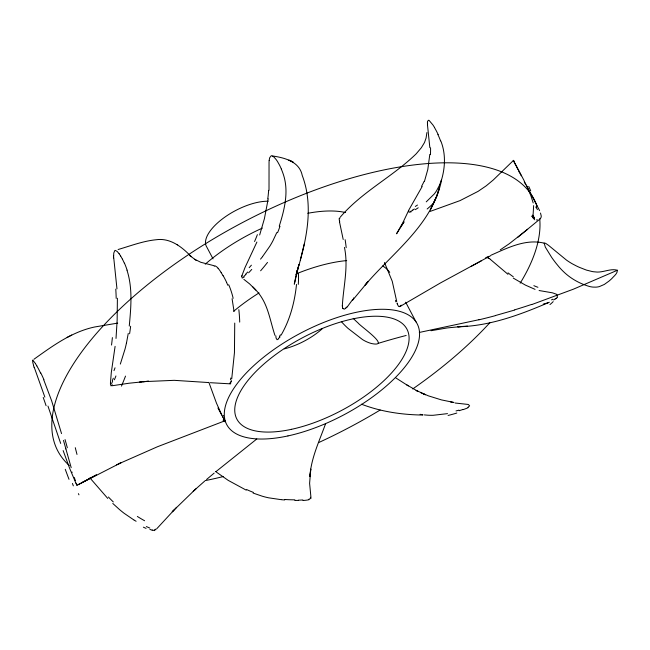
<?xml version="1.0" encoding="UTF-8"?>
<svg xmlns="http://www.w3.org/2000/svg" width="650" height="650" viewBox="0 0 650 650"><rect width="100%" height="100%" fill="white"/><g stroke="black" fill="none" stroke-linecap="round" stroke-linejoin="round"><path stroke-width="0.97" d="M110.419 383.329L111.296 372.531L115.099 346.352M427.407 123.264L427.456 121.997A13.162 7.28 44.7 0 1 427.586 121.233L428.634 120.209A1.365 0.756 44 0 1 429.122 120.429L432.949 124.995A38.456 21.036 44 0 1 434.468 127.4M269.011 190.336L269.043 162.077A43.818 38.878 2.5 0 1 269.189 160.388M429.804 154.407L427.798 169.504L424.418 181.464M341.331 321.571L342.924 323.334A110.914 50.846 76.3 0 0 348.099 328.437L362.546 339.601A92.357 42.339 76.3 0 0 367.803 342.282L368.753 342.648A108.566 49.774 76.3 0 0 371.637 343.558C391.527 347.62 360.596 326.414 358.061 322.969A180.091 82.566 76.3 0 1 354.632 319.759L353.21 318.362M116.017 338.447L117.146 320.328L117.398 298.252M129.261 326.064C130.983 307.507 132.803 288.234 126.978 270.181M296.514 284.432C294.686 302.136 290.062 319.702 281.076 335.173M339.259 218.684L339.527 217.904L340.169 217.929M269.197 160.396L269.457 158.722A13.162 11.668 0.4 0 1 269.726 157.657L271.253 155.74A1.365 1.211 -0.8 0 1 271.846 155.756L273.975 157.064L276.112 159.526A38.456 33.889 -0.1 0 1 277.656 161.809L279.451 164.994A70.574 62.132 0.3 0 1 281.352 169.041M268.206 198.851L264.396 218.709L259.667 234.975M426.912 132.551L426.075 138.044L424.523 142.488L421.338 147.745L416.187 153.822C392.397 176.93 362.456 191.425 340.421 216.938M241.768 276.445L242.206 278.086L244.246 276.973M231.709 378.95L234.447 352.714L234.739 323.074M128.253 333.401L126.514 342.826M408.655 210.697L409.094 212.209L411.092 211.876M231.408 380.705L231.27 381.387M296.343 273.999L294.296 284.196L298.951 264.493L296.124 274.674C305.809 243.002 314.47 207.732 302.242 175.459C299.431 161.509 284.798 157.861 272.756 155.976M300.341 259.927L304.289 243.888M241.954 275.576L245.001 267.572L256.896 242.052M441.545 180.204C432.364 224.949 392.998 252.322 365.097 285.106L368.192 281.442L352.576 300.284M439.546 186.948L436.849 195.837L430.341 209.787L436.849 195.837L439.108 189.044M441.317 180.537C445.25 167.7 445.884 153.53 440.789 140.912M279.256 226.127C284.334 210.007 288.803 192.457 283.766 175.768A77.903 68.648 -0.3 0 0 281.304 169.057M230.888 382.858L230.295 383.833L229.588 383.094M120.331 364.081L125.003 349.156A84.329 48.433 -84 0 0 126.498 342.818M325.496 423.93C319.264 441.326 311.106 458.063 309.863 476.637L310.781 469.073L309.603 483.34L310.952 497.388M115.936 375.952L114.4 379.803M276.803 232.546L272.943 240.76A84.329 68.973 -34 0 1 269.799 246.244L262.421 256.758M408.501 210.787L402.764 222.909L396.557 233.805L404.056 221.788L400.498 227.264M439.603 185.014L436.694 190.531A84.329 54.429 22.2 0 1 434.168 194.066L426.238 201.857M422.191 186.469L408.826 210.015A11.334 8.401 31.2 0 0 408.631 210.689M353.373 298.382L353.641 297.903M401.204 305.142L400.684 305.923M112.19 384.597L111.036 385.938L110.451 384.264A11.334 7.288 85 0 1 110.476 383.338M485.851 257.717L485.745 257.887A1.365 0.829 83.6 0 0 485.639 258.277M352.812 299.325L347.189 307.003M557.115 296.944L557.521 295.628L556.684 294.385A11.334 4.322 73.8 0 0 556.278 294.174L552.443 292.825L539.086 290.526M280.069 336.822L279.63 337.456M214.24 266.256L215.191 265.874L216.897 266.988A18.525 15.373 -73 0 1 217.62 267.686L218.099 268.279M262.137 257.124L260.544 259.131M156.691 528.824L176.597 507.293M251.761 269.433L248.649 272.797M278.549 338.845L277.071 339.731L276.096 338.138A12.285 10.847 -55 0 1 275.949 336.895L275.827 335.831M173.802 510.152L172.209 511.794L194.805 489.864L193.188 491.343M513.679 160.916A13.162 0.479 63.9 0 0 513.411 160.477L493.277 179.977L486.257 185.794L478.083 191.368L460.029 200.614L429.634 211.599M196.357 488.459L194.732 489.929L204.742 481.049M206.586 479.464L214.175 473.094M256.774 439.002L216.149 471.469M500.248 249.86L509.364 243.661L527.67 229.247M517.684 237.396L540.442 218.636L541.19 217.035A84.329 11.611 47.5 0 0 541.158 215.662L540.499 213.046M555.246 298.854L553.637 299.991M33.906 359.287C52.569 345.979 71.703 331.866 94.599 326.999L117.691 323.107M418.234 207.781L415.309 209.666M399.945 306.548L440.424 282.961L490.571 255.743M467.968 407.306L469.601 405.884L468.561 404.658A11.334 9.263 -74.7 0 0 467.846 404.414L455.114 403.016M76.156 483.698L76.968 485.306L120.941 462.776L116.561 464.856M471.031 266.459L481.333 260.845M78.26 484.599L96.468 474.874L81.461 482.844M67.153 337.358L71.719 335.043M486.273 257.514L488.67 256.352M118.763 463.808L157.503 446.729L224.851 420.834L223.99 419.185M491.075 255.19C507.52 247.926 525.606 238.631 544.05 243.132M617.378 270.262C610.326 268.084 602.574 273.114 595.116 271.887A115.928 53.154 76.3 0 1 592.312 271.562L586.422 270.091L579.402 267.353A274.503 125.856 76.3 0 1 576.452 265.98L572.569 263.957A148.956 68.291 76.3 0 1 566.378 260.016L548.503 245.326L545.675 243.352L544.139 243.011L545.334 247.13L551.655 257.384A113.823 52.187 76.3 0 0 555.953 263.185L558.976 266.866A87.116 39.942 76.3 0 0 563.509 271.651C570.822 278.736 580.028 283.814 589.802 286.577A88.408 40.536 76.3 0 0 593.158 287.097L595.855 287.146A78.081 35.799 76.3 0 0 599.454 286.561L604.337 284.432L608.985 281.092A190.921 87.531 76.3 0 0 611.804 278.574C613.844 276.128 617.5 273.723 617.378 270.262L573.316 289.217L531.651 304.614M549.364 302.25C520.211 314.746 489.864 326.17 457.73 326.804L467.472 326.097M548.267 302.705L543.181 304.135M76.993 485.298L76.708 484.388M463.052 409.443L459.217 410.711M118.105 249.511C130.674 245.846 143.106 241.02 156.236 239.736C170.324 237.729 182.187 247.065 191.271 256.709L189.743 255.466L196.097 260.366M514.686 310.034L495.373 315.559M308.921 499.208L311.009 498.323L310.367 497.266M419.282 332.459L479.017 319.702M447.509 413.636L433.136 415.293A84.329 74.864 -86.8 0 1 427.261 415.155L424.369 414.903M430.983 330.72L447.371 327.917L462.012 326.487M112.271 385.734L129.106 383.216L148.582 381.217L141.164 381.851M537.461 219.854L536.396 219.96M139.376 382.029L141.229 381.851M143.081 381.672L174.224 380.331L208.154 382.525M399.417 306.702L398.418 306.199L397.605 304.655M302.941 499.964L298.358 500.191M422.841 415.041C402.001 414.781 381.038 411.726 361.522 404.219M230.238 383.841L210.332 382.704M284.741 499.956L282.149 499.769M486.574 257.416L487.321 257.571A13.162 7.987 84.4 0 1 488.061 257.887M281.678 499.736L268.629 497.819A84.329 78.057 19.6 0 1 262.218 496.194L253.094 493.066M422.898 414.733L420.079 414.326M406.412 384.654L418.104 391.438L416.065 390.382L428.236 395.793L441.399 399.888L453.976 402.472M450.442 401.903L453.31 402.415M214.021 265.696L200.728 262.267L194.61 259.22M154.407 529.653L155.829 529.774L155.732 529.067M534.649 219.765L533.024 217.783M535.064 289.364L525.46 285.131L513.264 278.094M149.833 528.076L146.347 526.573M423.369 393.859L425.466 394.786L420.948 392.787M246.269 490.173L228.223 480.374L215.426 471.437M488.061 257.896L489.182 258.562M177.109 244.522L177.694 244.839M136.118 521.276L134.152 520.114M395.931 377.983L408.338 385.905M133.851 519.927L124.231 513.362A84.329 47.531 56.3 0 1 119.511 509.559L112.783 503.449M224.851 420.834L224.461 420.225M490.295 259.326L507.967 274.308M243.856 279.338L249.616 283.896L255.759 289.965L252.947 286.983M107.737 498.412L89.895 477.88M255.629 289.827C267.914 302.388 269.571 319.191 274.926 335.335M119.145 253.752L117.171 251.453L115.318 250.421A1.365 1.097 -78.9 0 0 114.839 250.518L113.815 252.931A13.162 10.627 -79.1 0 0 113.701 254.15L113.685 256.035M221.179 272.529L219.481 270.034A37.391 30.972 -73.6 0 0 218.083 268.304M35.49 363.586L32.776 360.132A1.365 0.471 71.9 0 0 32.581 360.206L32.801 362.464A13.162 4.647 71.6 0 0 33.085 363.634L33.637 365.454M120.624 255.97L122.403 259.131M342.948 308.531L344.248 309.148A7.28 5.541 15.1 0 0 345.889 308.059M434.427 127.4L436.207 130.634A70.574 38.431 44.1 0 1 438.165 134.591M513.793 161.168L514.288 162.037M36.814 365.828L38.537 368.997A70.574 24.838 72.4 0 1 40.584 373.1M514.816 162.996L524.217 180.846M222.812 417.04L223.356 418.031M223.828 419.104L223.535 418.576M221.739 415.09L217.929 407.989M524.574 181.911L539.614 210.632M519.317 172.112L518.456 170.487M213.037 258.854L206.887 247.244A42.323 18.151 -27.9 0 1 222.918 218.53A42.323 18.151 -27.9 0 1 268.149 201.224M517.595 168.846L518.026 169.674M405.681 302.226L416.024 321.888M515.824 165.457L516.051 165.896M515.377 164.588L513.248 160.306M222.796 417.178L216.458 403.098L208.853 382.314M384.475 262.519L392.234 281.255L396.736 301.543M526.589 185.697L530.904 195.739L533.179 202.938M75.774 482.869L69.493 467.943L63.139 450.572M226.606 282.498L227.833 285.269M43.794 379.966L51.642 400.798L61.531 433.599M44.866 397.126L34.214 367.266M75.376 480.626L74.303 477.506M60.678 443.454L47.962 406.088M397.296 303.721L397.085 302.965M71.183 467.618L67.511 454.651M63.481 440.391L65.918 448.979M232.091 298.764L234.041 311.374M343.2 239.484L339.479 221.78M344.459 247.414C348.53 266.874 343.484 286.098 342.363 305.451M533.642 205.611L532.959 217.336M339.3 220.326L339.243 219.497A11.936 6.069 47.3 0 1 339.276 218.701M116.968 288.852L113.75 257.92M427.44 124.589L429.845 147.68M296.928 270.571L297.034 273.894M553.166 301.624A156.496 66.779 46.7 0 1 549.949 304.558M552.931 299.219A145.34 60.702 43.3 0 1 551.509 299.845M556.359 298.277A66.097 28.072 58.4 0 1 555.303 298.951M557.391 297.448A29.258 12.212 63.7 0 1 556.303 298.236M537.924 287.276A123.532 48.571 60.1 0 1 533.853 285.667M513.273 276.746A137.044 67.836 72.7 0 1 508.032 272.854M489.206 258.473A43.818 26.845 85.5 0 1 490.311 259.236M456.812 413.026A156.496 136.671 58.9 0 1 448.077 415.447M458.997 410.134A145.34 125.556 52.9 0 1 456.032 410.938M463.109 409.63A66.097 57.728 80.7 0 0 465.53 408.752A29.258 25.244 -89.9 0 0 468.098 407.664M253.362 492.391A103.269 93.234 20 0 1 246.586 489.523M294.873 499.834A156.496 155.163 49.4 0 1 284.765 499.484M298.366 500.386A145.34 144.609 72.8 0 1 294.881 500.451M302.998 500.508A66.097 63.489 17.1 0 0 305.914 500.232A29.258 27.381 11.6 0 0 309.051 499.696M113.311 501.954A103.269 53.609 55 0 1 108.412 497.006M144.601 520.747A156.496 113.596 70.2 0 1 137.345 516.457M146.071 528.377A145.34 108.932 73.9 0 1 143.382 527.174M152.173 530.205A66.097 42.64 58.6 0 1 149.906 529.409M154.651 530.603A29.258 17.615 53.9 0 1 152.23 529.969M35.482 363.659A38.456 13.439 72.3 0 1 36.798 365.893M40.714 372.767A77.903 27.097 72.3 0 1 43.948 379.714M65.049 439.579A103.269 8.474 72.5 0 1 67.324 447.728M65.861 448.817A84.329 2.421 73.5 0 1 67.446 454.464M77.001 454.439A156.496 31.419 82.8 0 1 75.278 447.688M73.336 485.859A145.34 35.23 84.9 0 1 72.434 483.446M78.959 494.829A66.097 4.956 75.1 0 1 78.39 493.642M71.979 472.038A29.258 0.528 71.5 0 1 72.126 472.493M76.286 483.795A11.334 0.951 64 0 1 75.928 483.031M69.006 479.326A123.532 9.742 72.6 0 1 65.268 469.332M43.225 397.451A137.044 19.849 70.5 0 1 46.093 405.722M34.06 367.307A43.818 16.185 71.5 0 1 33.483 365.479M223.925 421.541A31.046 6.476 70.7 0 1 223.096 420.111M225.03 421.793A11.123 1.268 66.6 0 1 224.404 420.834M223.543 418.169A12.285 0.439 61 0 1 224.356 419.648M223.543 416.089A38.545 0.544 61.2 0 1 223.186 415.439M119.129 253.76A38.456 30.891 -78.1 0 1 120.599 255.986M122.395 259.139A70.574 56.769 -77.9 0 1 124.337 263.234M124.451 263.144A77.903 62.498 -78.2 0 1 127.099 270.108M130.626 326.259A103.269 63.96 -84.3 0 1 129.586 333.759M125.515 376.098A156.496 52.91 -78.1 0 1 121.469 386.108M115.034 367.794A145.34 42.014 -76.9 0 1 113.994 370.614M113.311 378.211A66.097 31.939 -84 0 1 112.369 380.534M112.621 381.201A29.258 15.901 -87.1 0 1 111.564 383.581M112.377 337.602A123.532 60.401 -86.8 0 1 111.532 345.053M115.773 289.136A137.044 92.178 -85.7 0 1 116.188 298.415M113.653 257.936A43.818 35.823 -78.6 0 1 113.588 256.051M221.114 272.586A83.452 69.493 -72.4 0 1 223.039 275.779M223.153 275.681A99.523 83.029 -72 0 1 226.655 282.466M228.694 284.684A80.137 66.495 -72.8 0 1 233.155 298.309M238.842 309.668A111.995 77.204 -83 0 1 239.72 322.116M230.783 378.016A31.046 11.781 89.5 0 1 230.531 379.657M230.994 381.119A11.123 5.297 86.1 0 1 230.669 382.566M279.988 226.232A103.269 86.897 -30.2 0 1 277.558 232.716M267.516 262.421A156.496 99.938 -42.3 0 1 260.618 270.79M251.404 265.176A145.34 86.661 -43.2 0 1 249.169 267.686M247.731 272.025A66.097 50.789 -40.6 0 1 245.724 274.056M246.025 274.349A29.258 23.969 -39.8 0 1 243.766 276.404M241.784 276.445A11.334 10.237 -39.2 0 1 241.979 275.576M257.368 234.634A123.532 97.378 -43.3 0 1 254.556 241.532M268.621 190.352A137.044 119.503 -25.6 0 1 267.767 198.843M298.439 273.715A111.995 96.907 -21.1 0 1 298.293 284.375M280.402 334.848A31.046 23.132 -53.8 0 1 279.419 336.44M279.451 337.342A11.123 9.116 -52.7 0 1 278.403 338.707M437.913 134.558A77.903 42.672 44 0 1 440.562 140.863M441.131 180.464A103.269 66.536 26.4 0 1 439.562 184.99M432.599 204.067A156.496 87.661 3.4 0 1 427.156 209.007M417.479 205.043A145.34 77.813 0.2 0 1 415.309 206.448M414.448 209.007A66.097 42.762 14.1 0 1 412.474 210.072M412.848 210.324A29.258 19.914 19.6 0 1 410.589 211.315M424.093 181.35A123.532 83.891 14.6 0 1 421.59 186.225M430.56 147.891A137.044 89.05 31.8 0 1 430.414 154.619M427.554 124.646A43.818 23.936 45.8 0 1 427.505 123.321M346.994 306.898A21.296 15.738 9.6 0 1 345.792 307.986M342.875 308.547A7.54 6.053 22.4 0 1 342.485 306.767M342.396 306.767A20.508 16.323 24.4 0 1 342.314 305.443M345.118 239.679A193.042 135.582 23.6 0 1 346.182 247.666M339.706 221.894A38.22 18.972 48.6 0 1 339.503 220.447M517.449 168.464A38.456 1.657 63.3 0 1 516.384 166.433M521.3 175.801A70.574 3.258 63.4 0 1 519.253 171.949M525.817 184.73A77.903 3.274 63.2 0 1 524.176 181.732M536.023 206.789A103.269 12.423 50.6 0 1 537.396 209.658M532.545 215.118A156.496 21.816 31.2 0 1 534.308 217.579M532.553 216.361A145.34 19.614 28 0 1 531.367 216.198M534.601 218.156A66.097 11.619 41.7 0 1 533.585 217.864M534.414 218.432A29.258 5.622 46.5 0 1 533.187 217.847M532.943 217.685A11.334 2.657 55.9 0 1 532.894 217.254M536.567 205.904A123.532 26.252 43 0 1 536.055 207.789M528.734 186.428A137.044 15.064 54.7 0 1 530.725 190.913M513.614 160.509A43.818 2.023 64.7 0 1 514.117 161.403M400.522 305.793A31.046 9.62 37.7 0 1 399.937 306.077M399.977 306.402A11.123 3.494 44.9 0 1 399.327 306.499M397.483 304.582A12.285 4.225 52.2 0 1 397.191 303.648M395.809 301.819A38.545 12.041 54.5 0 1 395.558 300.414M205.237 264.192A107.737 46.215 -27.9 0 1 262.356 228.101M307.808 213.289A107.737 46.215 -27.9 0 1 345.629 212.558M322.384 328.616A42.323 18.151 -27.9 0 1 284.237 348.879M378.617 343.233A348.303 144.893 -28 0 1 406.169 335.473M495.324 315.673A322.587 132.129 -27.8 0 1 478.952 319.808M531.716 304.395A323.611 133.965 -27.9 0 1 514.767 309.806M69.322 465.53A269.344 115.529 -27.9 0 1 230.758 228.914A269.344 115.529 -27.9 0 1 536.916 205.79M539.719 218.717A269.344 115.529 -27.9 0 1 520.163 283.197M489.832 322.741A269.344 115.529 -27.9 0 1 412.701 388.96M380.144 410.036A269.344 115.529 -27.9 0 1 318.589 442.609M223.511 476.491A269.344 115.529 -27.9 0 1 205.27 480.61M233.699 311.252A107.737 46.215 -27.9 0 1 259.033 292.931M296.441 273.796A107.737 46.215 -27.9 0 1 346.686 260.585M382.671 265.972A107.737 46.215 -27.9 0 1 389.732 272.358M290.948 161.046L288.827 160.111L293.207 162.24L290.948 161.046M287.95 435.923A107.737 46.215 -27.9 0 0 418.186 326.072A107.737 46.215 -27.9 0 0 259.634 360.482A107.737 46.215 -27.9 0 0 287.95 435.923M291.59 429.301A96.192 41.259 -27.9 0 0 407.867 331.224A96.192 41.259 -27.9 0 0 266.313 361.944A96.192 41.259 -27.9 0 0 291.59 429.301"/></g></svg>
